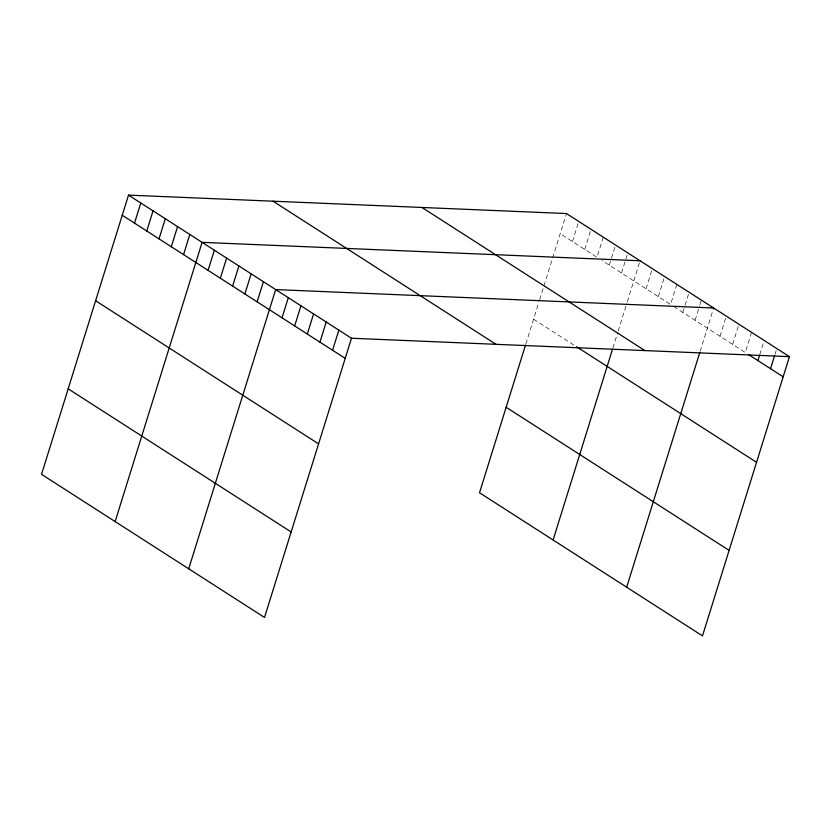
<?xml version="1.0" encoding="UTF-8"?>
<svg xmlns="http://www.w3.org/2000/svg" width="831" height="831" viewBox="0 0 831 831"><rect width="100%" height="100%" fill="white"/><g stroke="black" fill="none" stroke-linecap="round" stroke-linejoin="round"><path stroke-width="0.62" stroke-dasharray="4.16 3.12" d="M525.898 343.837L538.904 302.079M539.662 299.638L566.482 213.546M572.466 241.551L578.74 221.42M584.733 249.425L591.007 229.283M603.264 237.157L597.001 257.298L560.208 233.677M609.258 265.172L615.532 245.031M621.526 273.035L627.8 252.904M612.863 348.085L617.807 332.213M618.191 330.987L626.938 302.9M627.322 301.674L640.057 260.778M646.051 288.783L652.325 268.642M658.318 296.657L664.582 276.515M676.85 284.389L670.575 304.53L602.111 260.581M682.843 312.394L684.682 306.473M685.056 305.289L689.117 292.263M695.1 320.267L699.536 306.057M699.899 304.873L701.374 300.136M700.138 351.347L713.642 308M719.999 336.254L726.273 316.112M732.641 344.366L738.915 324.225M751.546 332.338L745.272 352.469L674.668 307.148M759.752 354.66L763.44 342.808M774.97 354.473L776.445 349.737M533.575 319.177L575.478 346.07"/><path stroke-width="1.25" d="M128.514 195.119L41.55 474.335L264.518 617.454L351.482 338.238L128.514 195.119L566.482 213.546L789.45 356.665L702.486 635.881L479.518 492.762L525.535 345.01M134.508 223.134L140.782 202.993M146.765 230.997L153.039 210.866M159.033 238.871L165.307 218.74M171.3 246.745L177.574 226.603M183.558 254.618L189.832 234.477M115.135 521.567L202.099 242.351L640.057 260.778M208.082 270.355L214.356 250.224M220.35 278.229L226.624 258.098M232.618 286.103L238.881 265.962M244.875 293.977L251.149 273.835M257.143 301.85L263.417 281.709M188.71 568.799L275.674 289.583L713.642 308M282.041 317.826L288.315 297.695M294.673 325.939L300.947 305.798M307.314 334.052L313.578 313.91M319.945 342.164L326.219 322.023M332.577 350.267L338.851 330.136M553.093 539.984L612.489 349.311M626.678 587.216L699.764 352.573M757.903 360.581L759.389 355.845M770.545 368.694L774.606 355.658M351.482 338.238L789.45 356.665M748.43 354.494L783.176 376.807M421.951 207.459L644.918 350.589M576.496 346.724L756.553 462.296M273.046 201.195L496.014 344.325M506.141 407.263L729.109 550.382M122.24 215.26L345.218 358.379M95.617 300.749L318.585 443.879M68.184 388.835L291.151 531.965"/></g></svg>
